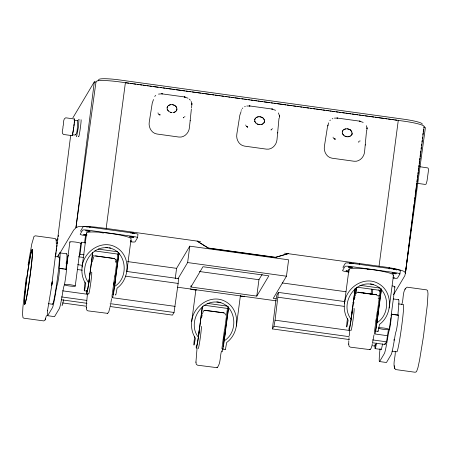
<?xml version="1.0" encoding="UTF-8"?>
<svg xmlns="http://www.w3.org/2000/svg" width="451" height="451" viewBox="0 0 451 451"><rect width="100%" height="100%" fill="white"/><g stroke="black" fill="none" stroke-linecap="round" stroke-linejoin="round"><path stroke-width="0.68" d="M86.321 307.954L86.316 306.793M115.924 262.589L115.918 261.428M195.931 362.288L197.064 347.901M348.708 344.237L348.809 340.714M170.112 112.107C167.817 111.346 166.126 108.454 167.671 106.335M342.828 130.531C340.212 134.64 346.971 138.626 350.421 135.993M56.302 243.884L56.212 240.203M46.47 315.474L45.066 320.035L43.803 320.915L23.796 318.192L22.967 317.6L22.55 314.212L22.9 307.334L26.181 278.16M401.7 304.532C403.916 299.487 402.027 290.326 407.039 287.169L426.747 289.892L427.655 290.658L427.999 293.872L427.244 305.496L423.438 336.559L419.599 359.932L417.976 367.537L416.532 371.703L415.179 372.261L395.471 369.538C392.077 364.791 395.741 356.91 395.234 351.295M86.355 305.705L87.455 293.562M176.933 108.962C176.927 110.816 175.219 112.231 173.483 112.479M264.511 121.06C264.359 124.487 259.748 125.553 257.2 123.997C255.334 123.433 253.011 118.077 255.903 123.038M352.084 133.158C352.084 135.012 350.376 136.439 348.64 136.676M176.753 107.845C175.366 103.736 167.986 103.302 167.107 107.733M109.92 306.483L172.451 315.119L174.035 312.47L178.151 283.431L178.489 278.605L126.381 271.406M264.331 119.943C262.894 115.202 253.716 115.704 254.764 121.184M349.514 339.58L272.387 328.926L275.747 301.155L276.846 295.061L278.425 292.411L345.128 301.623M272.387 328.926L273.966 326.276L275.059 320.182L278.425 292.411M351.368 135.159C354.475 134.381 347.603 125.699 351.91 132.047M372.441 342.749L384.945 344.479L385.047 343.098M86.615 232.891L82.071 267.167C81.349 272.934 82.567 278.955 85.775 283.831L84.946 288.409A6.382 0.333 -82.1 0 1 84.41 290.686L84.393 290.72A8.327 0.434 -82.1 0 1 84.906 283.476L85.092 282.089M195.954 289.288L191.686 321.507C190.965 327.268 192.177 333.295 195.39 338.165L194.561 342.743A6.382 0.333 -82.1 0 1 194.026 345.026L194.003 345.054A8.327 0.434 -82.1 0 1 194.522 337.81L194.702 336.423M349.001 269.179L344.457 303.455C343.735 309.217 344.953 315.238 348.161 320.114L347.332 324.692A6.382 0.333 -82.1 0 1 346.796 326.975A8.327 0.434 -82.1 0 1 347.293 319.759L347.479 318.372M348.911 339.265L349.04 337.652M349.204 335.888L349.841 329.844M190.187 120.829L190.254 120.541M191.748 106.013L191.833 103.55L191.151 101.424M277.799 132.983L277.833 132.639M279.338 117.976L279.406 115.591L278.374 112.913M365.378 145.081L365.411 144.737M366.917 130.074L366.984 127.689L366.33 125.671M55.315 256.788L51.499 287.011L47.485 310.818M191.354 109.21L189.437 127.52C189.042 132.724 184.403 137.809 178.912 137.048L156.948 134.015C151.451 133.242 148.306 127.12 149.264 121.973L152.252 103.121L153.509 99.496M115.552 294.582A8.327 0.434 -82.1 0 0 115.693 295.044L115.71 295.01A6.382 0.333 -82.1 0 0 116.245 292.733L117.074 288.155C130.254 278.583 130.92 255.379 115.924 247.216C101.571 239.086 83.345 251.664 82.071 267.167M225.184 349.271A8.327 0.434 -82.1 0 0 225.303 349.378A6.382 0.333 -82.1 0 0 225.855 347.067L226.684 342.489C239.87 332.923 240.53 309.713 225.539 301.556C211.181 293.426 192.96 305.998 191.686 321.507M377.938 330.865A8.327 0.434 -82.1 0 0 378.079 331.327L378.096 331.299A6.382 0.333 -82.1 0 0 378.631 329.016L379.46 324.438C392.641 314.866 393.306 291.662 378.31 283.499C363.957 275.369 345.731 287.947 344.457 303.455M114.785 275.815L111.933 296.532M224.401 330.155L221.898 348.657M377.171 312.098L374.319 332.815M55.383 256.805L70.683 135.3M128.794 83.17L119.814 81.93A22.2 2.706 7.5 0 0 96.345 81.422L95.967 82.054L94.321 81.828L75.943 227.778L73.71 230.033L59.96 253.129M389.05 268.802L389.224 267.404M393.537 294.7L404.806 275.775L405.393 273.289L414.097 204.156M414.272 202.758L414.537 200.667M414.711 199.269L414.976 197.172M415.151 195.779L416.735 183.207M416.91 181.809L417.26 179.019M417.44 177.621L417.699 175.529M417.88 174.131L418.139 172.034M418.319 170.636L418.579 168.544M418.759 167.146L419.018 165.049M419.199 163.657L419.458 161.559M419.639 160.161L419.898 158.07M420.078 156.672L420.338 154.575M420.512 153.182L420.777 151.085M421.042 148.988L421.217 147.595M421.482 145.498L421.657 144.1M421.922 142.009L422.097 140.611M422.361 138.513L422.536 137.121M422.801 135.024L423.066 132.932M423.241 131.534L423.506 129.437M284.632 253.186L384.489 266.981A22.2 2.706 7.5 0 1 404.947 272.545L405.393 273.289L424.143 126.708A22.2 2.706 7.5 0 0 403.684 121.15L125.305 82.691M66.906 263.328L67.819 256.399L68.462 255.311M66.28 269.219L69.866 241.978M75.249 286.041L80.859 243.439L81.597 242.232L85.718 242.801M79.263 255.514L80.019 254.246L81.597 242.232M84.529 243.021L85.543 235.337M92.754 252.588L88.768 282.856L92.686 252.56M95.967 82.054L75.943 227.778L77.144 227.259A22.2 2.706 7.5 0 1 100.612 227.766L106.16 228.426L125.417 82.499M114.954 276.074L117.846 254.099L118.793 252.515M113.5 292.349L118.923 253.372M114.571 286.424L118.991 253.394M126.799 271.716L131.089 239.036A22.477 2.74 7.5 0 0 108.787 233.195A22.477 2.74 7.5 0 0 86.626 233.291M130.931 241.888A5.553 0.676 7.5 0 0 135.086 241.809L137.532 237.705L137.961 234.43A5.553 0.676 7.5 0 0 132.848 233.037L88.92 226.971A5.553 0.676 7.5 0 0 83.052 226.842L80.611 230.946A5.553 0.676 7.5 0 0 81.039 231.318M175.23 278.588L176.583 268.345L189.786 246.167L288.617 259.827L286.464 276.209L273.255 298.387L276.051 298.771M177.993 278.741L187.627 262.555L189.786 246.167M190.897 287.005L202.973 266.727L268.858 275.832L256.788 296.11L190.897 287.005L191.077 285.641M202.454 306.229L198.378 337.196L202.392 306.212M224.654 329.726L227.456 308.439L228.403 306.849M223.11 346.689L228.629 307.018M224.186 340.759L228.691 307.041M236.414 326.056L240.428 295.461M256.788 296.11L258.942 279.727L262.138 274.355M355.23 288.178L351.154 319.145L355.072 288.849M355.749 293.325L356.476 287.749L355.76 293.291M359.492 264.76L359.672 263.367M359.543 264.664L359.723 263.266M370.976 294.464L371.68 289.119M372.126 294.604L372.83 289.266M379.054 266.129L398.306 120.203M377.431 311.669L380.232 290.388L381.18 288.798M375.886 328.638L381.309 289.66M376.957 322.707L381.467 288.99M389.185 307.999L393.475 275.324M384.945 344.479L386.53 341.824L388.446 329.472M389.326 329.433L390.887 317.56M391.073 316.162L394.935 286.83M393.317 278.171A5.553 0.676 7.5 0 0 397.472 278.098L399.919 273.988L400.347 270.713A5.553 0.676 7.5 0 0 395.234 269.32L351.306 263.254A5.553 0.676 7.5 0 0 345.438 263.125L342.997 267.234A5.553 0.676 7.5 0 0 343.42 267.601M113.635 284.993L113.951 282.63M223.251 339.327L223.561 336.97M376.021 321.281L376.337 318.913M55.462 256.816L56.037 252.633M56.228 251.241L56.612 248.45M56.803 247.052L57.091 244.961M57.283 243.568L57.474 242.176M57.762 240.084L57.953 238.686M58.241 236.595L58.433 235.202M389.506 268.864L389.698 267.471M405.393 273.289L425.417 127.571L423.771 127.345L424.143 126.708M174.734 105.444L172.22 104.587M28.08 265.03L31.807 243.901L34.017 236.38L35.364 235.822L55.078 238.545L55.811 238.974L56.251 240.383L56.025 239.498M221.548 350.867C219.902 356.189 220.86 363.213 217.241 367.633M111.589 298.658L110.907 302.587M373.975 334.941L372.65 342.253M88.768 282.856L87.691 288.787A6.382 0.333 -82.1 0 1 87.156 291.07L87.139 291.098A8.327 0.434 -82.1 0 1 86.998 290.636M198.378 337.196L197.307 343.126A6.382 0.333 -82.1 0 1 196.771 345.404A8.327 0.434 -82.1 0 1 196.63 345.331M351.154 319.145L350.077 325.07A6.382 0.333 -82.1 0 1 349.542 327.353L349.525 327.381A8.327 0.434 -82.1 0 1 349.401 327.274M259.607 124.668L257.2 123.997M347.185 136.766L344.784 136.072M110.264 305.97L110.58 304.352M201.586 317.746L202.166 315.012M354.362 299.69L354.943 296.961M92.275 261.952L93.678 256.991M109.965 307.424L108.691 312.137L107.626 313.293M372.069 344.987L372.351 343.707M328.655 122.824L327.409 127.317L324.421 146.169C323.463 151.322 326.603 157.444 332.105 158.211L354.069 161.244C359.56 162.005 364.199 156.925 364.588 151.722L366.573 130.401M417.705 183.394L425.242 184.431L426.105 184.081L427.024 180.924L428.298 171.707L428.433 168.911L427.898 167.947L419.334 166.656M254.685 119.831L255.249 118.433M342.264 131.929C342.935 128.343 348.042 127.909 350.545 130.13M202.431 313.924L203.164 311.579L204.23 310.418M355.202 295.867L355.659 294.277M371.81 346.08L371.077 348.42L370.012 349.581M262.375 117.576L259.799 116.685M349.953 129.674L347.377 128.783M175.343 105.833C176.595 106.588 177.609 109.779 176.211 110.963M262.922 117.931C264.139 118.698 265.222 121.809 263.79 123.061M78.824 119.808L78.987 119.436L78.367 127.334L76.631 136.467L76.58 136.044M45.596 318.722L45.123 319.855M404.953 289.362L405.421 288.228M327.736 125.874L328.029 125.079M241.2 110.36L241.471 109.728M167.186 109.086L168.319 110.957M342.343 133.282L343.482 135.137M170.726 104.626L168.567 105.455M258.305 116.724L256.151 117.542M345.883 128.823L343.73 129.64M241.088 111.594L239.831 115.219L236.843 134.071C235.884 139.224 239.024 145.34 244.527 146.113L266.49 149.146C271.981 149.907 276.621 144.827 277.01 139.618L278.994 118.303M72.882 117.841L94.321 81.828M98.115 80.746L98.831 79.545A19.979 2.435 7.5 0 1 119.949 79.996L403.825 119.216A19.979 2.435 7.5 0 1 422.237 124.222M57.486 256.681L59.645 253.056A27.753 1.443 -82.1 0 1 59.476 263.97A11.1 0.575 -82.1 0 0 59.408 268.339A8.327 0.434 -82.1 0 1 58.895 275.584A8.327 0.434 -82.1 0 1 57.249 284.728A11.1 0.575 -82.1 0 0 55.879 291.284A27.753 1.443 -82.1 0 1 52.451 307.672L47.772 315.531A27.753 1.443 -82.1 0 1 47.451 310.451M58.185 256.112L58.895 254.916M329.828 120.654L330.38 120.073M77.719 120.71C76.721 123.704 79.021 138.226 72.352 134.477A7.216 0.372 -82.1 0 0 73.693 127.419M154.704 96.413L155.764 95.415M242.283 108.511L242.801 107.969M114.639 286.43C130.068 277.145 126.28 248.822 107.079 247.717C89.664 246.336 78.068 269.303 88.7 282.85M224.254 340.77C239.611 331.468 236.003 303.185 216.694 302.052C199.291 300.676 187.695 323.649 198.31 337.185M377.025 322.719C391.378 313.857 389.585 287.856 371.912 284.333C353.652 280.392 339.744 304.853 351.087 319.133M175.264 111.792L173.669 112.457M262.843 123.89L261.061 124.577M86.31 307.678L86.66 309.944L87.883 310.852L107.501 313.344M204.354 310.373L223.972 312.859L225.043 313.53L225.506 315.069M357 292.366L357.993 292.197M195.926 362.018L196.275 364.284L197.493 365.192L217.111 367.683M348.696 343.966L349.046 346.227L350.269 347.14L369.888 349.626M244.622 106.74L245.316 106.447M332.201 118.838L332.894 118.545M107.361 313.406L107.766 313.236M204.089 310.48L204.495 310.311M216.97 367.74L217.376 367.571M369.747 349.688L370.153 349.519M158.498 94.107L161.785 93.825L184.29 96.92L188.022 98.211M246.827 106.036L249.905 105.985L271.868 109.018L275.6 110.309M334.405 118.134L337.472 118.083L359.441 121.116L363.173 122.413M95.161 255.914L114.204 258.496L115.58 259.432M89.941 227.411C91.993 226.87 83.677 226.148 87.201 227.107M396.598 269.811C399.575 269.546 391.068 268.413 393.836 269.444M157.816 113.038L158.228 113.049M245.395 125.136L245.806 125.147M332.973 137.234L333.385 137.251M393.182 277.557L394.275 277.472L392.951 277.044M350.077 263.514L351.132 263.61M86.868 235.208L83.565 234.559L86.964 234.751M130.457 241.251L131.889 241.189L130.564 240.755M348.916 271.468L345.951 270.842L349.023 270.972M171.465 112.389L172.169 112.468M195.785 289.486L194.674 289.333M171.194 112.457L170.382 112.226L171.442 112.485M77.758 120.665L74.33 120.197M106.16 228.426L200.543 241.567M132.053 233.342L132.425 233.392M130.187 83.362L132.284 83.655M133.676 83.847L135.774 84.134M137.166 84.331L138.564 84.523M139.962 84.715L142.054 85.002M143.452 85.194L145.543 85.487M146.941 85.679L148.334 85.87M149.732 86.062L151.824 86.355M153.222 86.547L158.104 87.223M160.201 87.511L161.593 87.703M162.991 87.894L165.083 88.187M166.481 88.379L171.369 89.056M172.761 89.247L174.858 89.535M176.251 89.726L181.139 90.403M182.531 90.595L184.628 90.888M186.021 91.079L188.118 91.367M189.51 91.559L190.908 91.756M192.306 91.948L194.398 92.235M195.796 92.427L200.678 93.103M202.076 93.295L204.168 93.582M205.566 93.78L210.454 94.451M211.846 94.648L213.943 94.936M215.336 95.127L217.433 95.415M218.825 95.612L220.223 95.804M221.616 95.995L223.713 96.283M225.105 96.48L227.203 96.768M228.595 96.959L229.993 97.151M231.391 97.348L233.483 97.636M234.881 97.828L239.763 98.504M241.86 98.792L243.252 98.983M244.651 99.181L246.742 99.468M248.14 99.66L249.533 99.851M250.931 100.043L253.022 100.336M254.42 100.528L256.512 100.815M257.91 101.007L259.308 101.204M260.701 101.396L262.798 101.684M264.19 101.875L269.777 102.648M271.169 102.839L272.567 103.037M273.966 103.228L276.057 103.516M277.455 103.707L282.337 104.384M283.735 104.576L285.827 104.869M287.225 105.06L292.107 105.737M293.505 105.929L295.597 106.216M296.995 106.408L299.086 106.701M300.484 106.893L301.882 107.084M303.275 107.276L305.372 107.569M306.765 107.761L308.862 108.048M310.254 108.24L311.652 108.432M313.045 108.629L315.142 108.916M316.534 109.108L321.422 109.785M322.82 109.976L324.912 110.264M326.31 110.461L328.401 110.749M329.799 110.94L331.192 111.132M332.59 111.329L334.681 111.617M336.08 111.809L338.171 112.096M339.569 112.293L340.967 112.485M342.36 112.677L344.457 112.964M345.849 113.162L350.737 113.832M352.13 114.03L354.227 114.317M355.619 114.509L357.716 114.796M359.109 114.994L360.507 115.185M361.905 115.377L363.996 115.665M365.395 115.856L367.486 116.149M368.884 116.341L373.766 117.018M375.164 117.209L377.256 117.497M378.654 117.688L383.536 118.365M384.934 118.557L387.026 118.85M388.424 119.041L390.515 119.329M391.913 119.521L393.311 119.718M394.704 119.91L396.801 120.197M74.5 119.019L65.711 117.801C62.593 118.793 64.132 124.07 62.988 126.5C63.388 128.806 60.834 132.966 63.405 134.449L72.194 135.661M86.665 235.805L85.29 235.614A5.553 0.676 7.5 0 1 80.177 234.227L82.623 230.117A5.553 0.676 7.5 0 1 88.492 230.247L132.414 236.313A5.553 0.676 7.5 0 1 137.532 237.705M349.051 272.088L347.676 271.902A5.553 0.676 7.5 0 1 342.563 270.51L345.009 266.406A5.553 0.676 7.5 0 1 350.878 266.53L394.8 272.601A5.553 0.676 7.5 0 1 399.919 273.988M105.878 247.379L107.93 247.661M109.294 247.847L110.658 248.039M370.316 283.944L373.727 284.418M98.183 249.093L117.711 251.793M359.87 285.28L380.097 288.076M187.627 262.555L286.464 276.209M94.828 250.919L117.846 254.099M357.215 287.208L380.232 290.388M376.591 294.779L357.976 292.203L376.72 294.83M92.004 255.638L94.783 256.021M359.689 292.62L361.708 292.896M363.055 293.082L365.073 293.364M366.421 293.55L368.439 293.827M369.786 294.013L371.134 294.199M80.019 254.246L84.134 254.815M376.935 295.27L379.68 295.647M115.118 259.855L117.204 260.142M127.616 261.58L176.583 268.345M199.297 271.485L258.942 279.727M282.219 282.94L345.9 291.741M354.024 292.862L356.527 293.206M59.882 252.887L66.748 253.834M393.176 298.934L398.667 299.69M78.513 256.777L83.317 257.442M378.175 298.173L379.545 298.365M54.983 256.439L59.104 257.008M398.571 303.906L403.374 304.572A23.869 1.24 -82.1 0 1 401.367 328.491A23.869 1.24 -82.1 0 1 396.835 351.808L392.032 351.149M65.931 263.051L67.317 263.243M77.741 264.686L82.606 265.357M352.772 302.683L354.159 302.875M77.397 269.512L82.262 270.188M125.344 276.136L178.151 283.431M278.081 297.237L344.09 306.359M59.487 268.294L66.348 269.241M391.406 314.15L398.267 315.102M59.312 268.407L63.428 268.976M64.803 269.162L66.173 269.354M393.289 314.55L391.231 314.262A11.1 0.575 -82.1 0 0 391.327 314.195A8.327 0.434 -82.1 0 1 390.808 321.439A8.327 0.434 -82.1 0 1 389.168 330.583A11.1 0.575 -82.1 0 0 387.798 337.139A27.753 1.443 -82.1 0 1 384.37 353.528L379.691 361.386A27.753 1.443 -82.1 0 1 380.052 348.589M394.659 314.736L398.092 315.21M177.39 287.191L276.401 300.873M196.275 290.145L194.905 289.954A5.553 0.676 7.5 0 1 190.215 288.933M216.858 301.905L220.956 302.469M207.099 303.337L227.327 306.128M203.745 305.164L227.456 308.439M84.32 290.765L87.066 291.149M375.255 330.995L378 331.378M62.565 290.822L87.579 294.277M111.899 297.637L175.129 306.376M275.059 320.182L350.1 330.549M374.42 333.909L387.623 335.73M61.471 296.916L86.485 300.372M110.112 303.636L174.035 312.47M273.966 326.276L349.006 336.643M372.633 339.907L386.53 341.824M61.28 299.763L86.992 303.314M62.39 302.92L86.412 306.235M371.934 345.686L374.68 346.064L376.523 343.059A15.543 0.806 -82.1 0 1 375.063 345.511L375.074 345.404A15.543 0.806 -82.1 0 1 375.153 344.338M375.153 348.634L381.191 349.469M48.443 303.681L52.564 304.245M47.513 315.677L54.374 316.625A27.753 1.443 -82.1 0 0 54.639 316.478L59.318 308.619A27.753 1.443 -82.1 0 0 62.74 292.231A11.1 0.575 -82.1 0 1 64.115 285.675A8.327 0.434 -82.1 0 0 65.756 276.531A8.327 0.434 -82.1 0 0 66.269 269.286A11.1 0.575 -82.1 0 1 66.336 264.923A27.753 1.443 -82.1 0 0 66.506 254.003M379.432 361.533L386.293 362.486A27.753 1.443 -82.1 0 0 386.558 362.333L391.237 354.475A27.753 1.443 -82.1 0 0 394.659 338.087A11.1 0.575 -82.1 0 1 396.029 331.53A8.327 0.434 -82.1 0 0 397.675 322.392A8.327 0.434 -82.1 0 0 398.188 315.142A11.1 0.575 -82.1 0 1 398.256 310.778A27.753 1.443 -82.1 0 0 398.425 299.859M222.484 349.051L225.229 349.429M95.589 255.92L114.334 258.547M205.205 310.254L223.944 312.887M360.157 140.971L359.689 140.887M272.579 128.873L272.111 128.789M185 116.775L184.532 116.691M396.147 269.845L396.468 269.912M349.271 263.181L350.839 263.023L353.528 263.61M130.187 232.913L131.754 232.755L134.449 233.387M189.296 99.124L190.339 100.19M378.801 289.92L380.368 292.175M394.524 368.585L394.23 365.738M75.779 134.95L75.734 134.595M378.226 296.532L378.282 297.017M115.896 260.729L115.93 261.698M191.461 106.521L191.472 108.003M244.696 296.149A5.553 0.676 7.5 0 1 240.546 296.228M222.856 347.986A6.382 0.333 -82.1 0 1 222.58 348.973M199.421 327.95A11.1 0.575 -82.1 0 1 197.442 343.51A11.1 0.575 -82.1 0 1 196.27 346.007M225.077 329.884A11.1 0.575 -82.1 0 1 224.198 340.945A11.1 0.575 -82.1 0 1 222.055 351.701M201.191 326.586A11.1 0.575 -82.1 0 1 200.565 335.781L200.503 336.243A11.1 0.575 -82.1 0 1 198.169 348.397M101.96 232.806A19.703 2.402 7.5 0 1 103.668 232.958M113.246 293.646A6.382 0.333 -82.1 0 1 112.964 294.633M89.811 273.61A11.1 0.575 -82.1 0 1 87.697 289.92A11.1 0.575 -82.1 0 1 86.755 290.416M115.315 275.916A11.1 0.575 -82.1 0 1 114.588 286.605A11.1 0.575 -82.1 0 1 112.406 296.944M91.576 272.246A11.1 0.575 -82.1 0 1 90.95 281.447L90.893 281.909A11.1 0.575 -82.1 0 1 88.52 293.646M349.474 270.025A22.477 2.74 7.5 0 1 371.173 269.478A22.477 2.74 7.5 0 1 393.035 275.657M367.215 269.36A19.703 2.402 7.5 0 1 368.394 269.484M375.751 329.343A6.382 0.333 -82.1 0 1 375.429 330.73M352.225 309.036A11.1 0.575 -82.1 0 1 350.354 324.669A11.1 0.575 -82.1 0 1 349.046 327.95M377.848 311.833A11.1 0.575 -82.1 0 1 376.974 322.888A11.1 0.575 -82.1 0 1 374.826 333.644M353.962 308.535A11.1 0.575 -82.1 0 1 353.336 317.729L353.28 318.192A11.1 0.575 -82.1 0 1 350.946 330.346M394.129 339.225A23.869 1.24 -82.1 0 1 393.932 340.37M81.056 119.729A8.603 0.445 -82.1 0 1 80.092 129.781A8.603 0.445 -82.1 0 1 78.604 136.354M74.167 120.473A7.216 0.372 -82.1 0 1 74.235 122.909M74.127 123.924A7.216 0.372 -82.1 0 1 73.857 126.212M74.161 119.853A8.411 0.434 -82.1 0 1 73.851 126.731A8.411 0.434 -82.1 0 1 72.098 135.266M70.052 242.232A5.553 0.676 7.5 0 1 75.497 242.074A5.553 0.676 7.5 0 1 80.577 243.63M64.256 284.581A5.553 0.676 7.5 0 1 72.555 285.117A5.553 0.676 7.5 0 1 72.712 286.3A5.553 0.676 7.5 0 1 64.273 284.699M378.474 327.877A5.553 0.676 7.5 0 1 386.89 328.565A5.553 0.676 7.5 0 1 387.043 329.704A5.553 0.676 7.5 0 1 378.519 328.227M392.235 285.906A5.553 0.676 7.5 0 1 394.275 287.078M382.561 343.893A15.543 0.806 -82.1 0 1 381.072 349.322M58.827 257.47A23.869 1.24 -82.1 0 1 57.097 280.928A23.869 1.24 -82.1 0 1 52.429 303.692M63.574 299.69A15.543 0.806 -82.1 0 1 62.024 305.011M52.237 281.898L51.764 285.212L52.237 281.898M85.831 230.72C90.606 232.445 92.337 230.641 85.831 230.72M129.758 236.792C134.533 238.517 136.264 236.713 129.758 236.792M348.217 267.003C352.992 268.728 354.723 266.924 348.217 267.003M392.144 273.075C396.919 274.8 398.65 272.996 392.144 273.075M183.895 117.559L183.489 117.807L183.895 117.559M271.474 129.657L271.068 129.905L271.474 129.657M359.052 141.761L358.646 142.009L359.052 141.761M288.082 253.665L275.967 257.29A2.774 2.751 30.8 0 1 274.777 257.386L208.886 248.287A2.774 2.751 30.8 0 1 207.759 247.87L197.104 241.093L207.872 247.678A2.774 2.751 30.8 0 0 208.999 248.095L274.89 257.2A2.774 2.751 30.8 0 0 276.08 257.104L288.082 253.665M337.483 118.083L336.953 118.027L337.472 118.083M162.321 93.887L161.796 93.825L162.321 93.887M249.899 105.985L249.375 105.923L249.899 105.985M360.225 121.257L359.436 121.122L360.225 121.257M272.646 109.159L271.857 109.018L272.646 109.159M185.068 97.061L184.284 96.92L185.068 97.061M335.206 139.1L334.817 138.981L335.206 139.1M247.627 127.002L247.193 126.861L247.627 127.002M160.049 114.904L159.615 114.757L160.049 114.904M334.986 139.038L334.552 138.852L334.986 139.038M247.407 126.94L246.99 126.759L247.407 126.94M159.829 114.842L159.412 114.661L159.829 114.842M334.383 138.739L333.836 138.192L334.383 138.739M246.804 126.641L246.257 126.088L246.804 126.641M159.226 114.543L158.679 113.99L159.226 114.543M191.833 103.55L191.878 104.299L191.833 103.55M367.001 127.966L367.035 128.496L367.001 127.966M279.428 115.868L279.457 116.397L279.428 115.868M27.297 293.776A27.753 1.443 -82.1 0 0 32.438 249.629A27.753 1.443 -82.1 0 0 25.662 287.146A27.753 1.443 -82.1 0 0 27.246 293.77A27.753 1.443 -82.1 0 0 32.382 249.623A27.753 1.443 -82.1 0 0 25.718 287.157A27.753 1.443 -82.1 0 0 27.297 293.776"/></g></svg>
